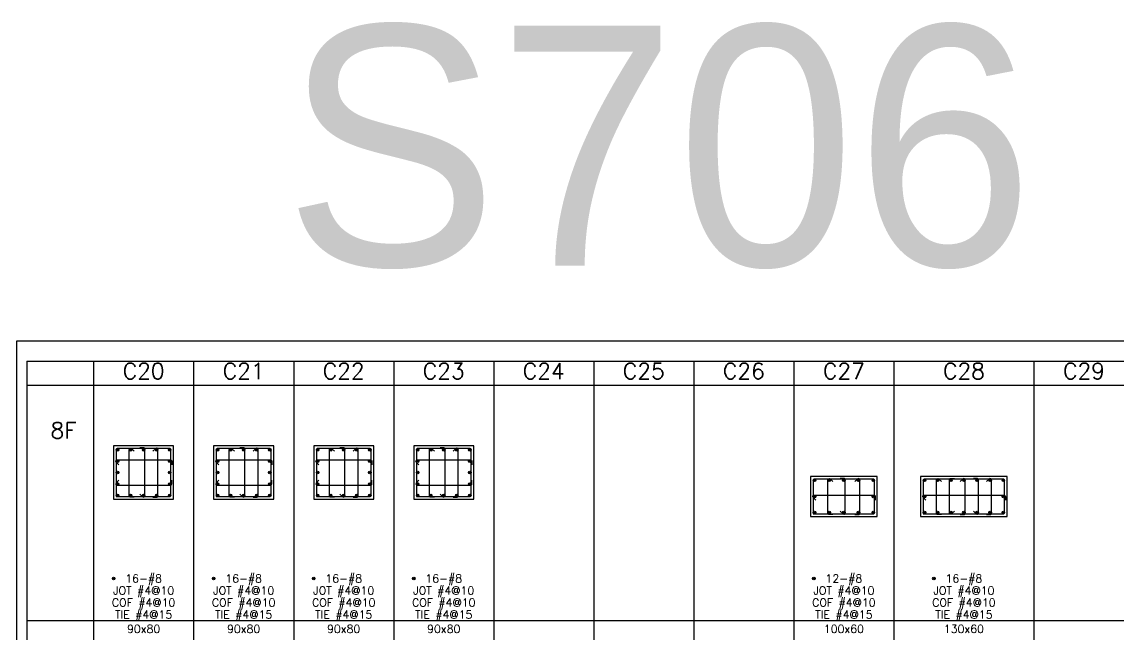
# Model space of a CAD drawing. Header units: millimetres. Extents: x 0 to 31920, y -6088 to 2522.
# Drawn here: x 15968 to 17611, y 1605 to 2522 of the extents above; entities that cross this region are included whole.
import ezdxf
from ezdxf.enums import TextEntityAlignment as Align

# ---------------------------------------------------------------- set-up
doc = ezdxf.new("R2010")
doc.units = ezdxf.units.MM
doc.header["$MEASUREMENT"] = 0
for name, color, linetype in [('DwFm', 7, 'Continuous'), ('S-DIM', 2, 'Continuous'), ('S-RC', 130, 'Continuous'), ('S-REINF', 6, 'Continuous'), ('S-REINFD', 201, 'Continuous'), ('S-STUD', 1, 'Continuous'), ('S-TEXT', 2, 'Continuous')]:
    doc.layers.add(name, color=color, linetype=linetype)
doc.styles.add('CS4', font='romans.shx', dxfattribs={"width": 0.8, "bigfont": 'lsp.shx'})
doc.styles.add('HELOPEN', font='helopen.shx')

# ---------------------------------------------------------------- blocks, each defined once
blk = doc.blocks.new('繪圖範圍')
blk.add_lwpolyline([(0, 51.1), (79.8, 51.1), (79.8, 0), (0, 0)], close=True)
blk = doc.blocks.new('A$C7ba92f19')
at = {"layer": 'S-REINFD'}
h = blk.add_hatch(color=256, dxfattribs=at)
edge = h.paths.add_edge_path()
edge.add_arc((30.9, 232.1), 1.91, 0, 360)
h = blk.add_hatch(color=256, dxfattribs=at)
edge = h.paths.add_edge_path()
edge.add_arc((53, 232.1), 1.91, 0, 360)
h = blk.add_hatch(color=256, dxfattribs=at)
edge = h.paths.add_edge_path()
edge.add_arc((75, 232.1), 1.91, 0, 360)
h = blk.add_hatch(color=256, dxfattribs=at)
edge = h.paths.add_edge_path()
edge.add_arc((97, 232.1), 1.91, 0, 360)
h = blk.add_hatch(color=256, dxfattribs=at)
edge = h.paths.add_edge_path()
edge.add_arc((119.1, 232.1), 1.91, 0, 360)
h = blk.add_hatch(color=256, dxfattribs=at)
edge = h.paths.add_edge_path()
edge.add_arc((195.9, 232.1), 1.91, 0, 360)
h = blk.add_hatch(color=256, dxfattribs=at)
edge = h.paths.add_edge_path()
edge.add_arc((215.6, 232.1), 1.91, 0, 360)
h = blk.add_hatch(color=256, dxfattribs=at)
edge = h.paths.add_edge_path()
edge.add_arc((235.3, 232.1), 1.91, 0, 360)
h = blk.add_hatch(color=256, dxfattribs=at)
edge = h.paths.add_edge_path()
edge.add_arc((255, 232.1), 1.91, 0, 360)
h = blk.add_hatch(color=256, dxfattribs=at)
edge = h.paths.add_edge_path()
edge.add_arc((274.7, 232.1), 1.91, 0, 360)
h = blk.add_hatch(color=256, dxfattribs=at)
edge = h.paths.add_edge_path()
edge.add_arc((294.4, 232.1), 1.91, 0, 360)
h = blk.add_hatch(color=256, dxfattribs=at)
edge = h.paths.add_edge_path()
edge.add_arc((314.1, 232.1), 1.91, 0, 360)
h = blk.add_hatch(color=256, dxfattribs=at)
edge = h.paths.add_edge_path()
edge.add_arc((30.9, 208), 1.91, 0, 360)
h = blk.add_hatch(color=256, dxfattribs=at)
edge = h.paths.add_edge_path()
edge.add_arc((119.1, 208), 1.91, 0, 360)
h = blk.add_hatch(color=256, dxfattribs=at)
edge = h.paths.add_edge_path()
edge.add_arc((195.9, 208), 1.91, 0, 360)
h = blk.add_hatch(color=256, dxfattribs=at)
edge = h.paths.add_edge_path()
edge.add_arc((314.1, 208), 1.91, 0, 360)
h = blk.add_hatch(color=256, dxfattribs=at)
edge = h.paths.add_edge_path()
edge.add_arc((30.9, 183.9), 1.91, 0, 360)
h = blk.add_hatch(color=256, dxfattribs=at)
edge = h.paths.add_edge_path()
edge.add_arc((53, 183.9), 1.91, 0, 360)
h = blk.add_hatch(color=256, dxfattribs=at)
edge = h.paths.add_edge_path()
edge.add_arc((75, 183.9), 1.91, 0, 360)
h = blk.add_hatch(color=256, dxfattribs=at)
edge = h.paths.add_edge_path()
edge.add_arc((97, 183.9), 1.91, 0, 360)
h = blk.add_hatch(color=256, dxfattribs=at)
edge = h.paths.add_edge_path()
edge.add_arc((119.1, 183.9), 1.91, 0, 360)
h = blk.add_hatch(color=256, dxfattribs=at)
edge = h.paths.add_edge_path()
edge.add_arc((195.9, 183.9), 1.91, 0, 360)
h = blk.add_hatch(color=256, dxfattribs=at)
edge = h.paths.add_edge_path()
edge.add_arc((215.6, 183.9), 1.91, 0, 360)
h = blk.add_hatch(color=256, dxfattribs=at)
edge = h.paths.add_edge_path()
edge.add_arc((235.3, 183.9), 1.91, 0, 360)
h = blk.add_hatch(color=256, dxfattribs=at)
edge = h.paths.add_edge_path()
edge.add_arc((255, 183.9), 1.91, 0, 360)
h = blk.add_hatch(color=256, dxfattribs=at)
edge = h.paths.add_edge_path()
edge.add_arc((274.7, 183.9), 1.91, 0, 360)
h = blk.add_hatch(color=256, dxfattribs=at)
edge = h.paths.add_edge_path()
edge.add_arc((294.4, 183.9), 1.91, 0, 360)
h = blk.add_hatch(color=256, dxfattribs=at)
edge = h.paths.add_edge_path()
edge.add_arc((314.1, 183.9), 1.91, 0, 360)
h = blk.add_hatch(color=256, dxfattribs=at)
edge = h.paths.add_edge_path()
edge.add_arc((30, 85), 1.91, 0, 360)
h = blk.add_hatch(color=256, dxfattribs=at)
edge = h.paths.add_edge_path()
edge.add_arc((210, 85), 1.91, 0, 360)
at = {"layer": 'S-RC'}
for points in [[(25, 178), (125, 178), (125, 238), (25, 238), (25, 178)], [(190, 178), (320, 178), (320, 238), (190, 238), (190, 178)]]:
    blk.add_lwpolyline(points, dxfattribs=at)
at = {"layer": 'S-REINF', "color": 2}
for points in [[(29, 182), (119.1, 182, 0.414214), (121, 183.9), (121, 232.1, 0.414214), (119.1, 234), (30.9, 234, 0.414214), (29, 232.1), (29, 182)], [(58.5, 180.9), (52.9, 180.9, -0.414214), (51, 182.8), (51, 232.8, -0.653352), (54.2, 234.2), (58.5, 230.2)], [(69.4, 185.8), (73.7, 181.8, 0.653352), (76.9, 183.2), (76.9, 233.2, 0.414214), (75, 235.1), (69.4, 235.1)], [(91.5, 180.9), (97.1, 180.9, 0.414214), (99, 182.8), (99, 232.8, 0.653352), (95.8, 234.2), (91.5, 230.2)], [(194, 182), (314.1, 182, 0.414214), (316, 183.9), (316, 232.1, 0.414214), (314.1, 234), (195.9, 234, 0.414214), (194, 232.1), (194, 182)], [(221.2, 180.9), (215.6, 180.9, -0.414214), (213.7, 182.8), (213.7, 232.8, -0.653352), (216.9, 234.2), (221.2, 230.2)], [(240.9, 185.8), (236.6, 181.8, -0.653352), (233.4, 183.2), (233.4, 233.2, -0.414214), (235.3, 235.1), (240.9, 235.1)], [(249.4, 180.9), (255, 180.9, 0.414214), (256.9, 182.8), (256.9, 232.8, 0.653352), (253.7, 234.2), (249.4, 230.2)], [(269.1, 185.8), (273.4, 181.8, 0.653352), (276.6, 183.2), (276.6, 233.2, 0.414214), (274.7, 235.1), (269.1, 235.1)], [(288.8, 180.9), (294.4, 180.9, 0.414214), (296.3, 182.8), (296.3, 232.8, 0.653352), (293.1, 234.2), (288.8, 230.2)], [(32.8, 202.4), (28.8, 206.7, -0.653352), (30.2, 209.9), (120.2, 209.9, -0.414214), (122.1, 208), (122.1, 202.4)], [(197.8, 202.4), (193.8, 206.7, -0.653352), (195.2, 209.9), (315.2, 209.9, -0.414214), (317.1, 208), (317.1, 202.4)]]:
    blk.add_lwpolyline(points, format="xyb", dxfattribs=at)
at = {"layer": 'S-REINFD'}
for centre in [(30.9, 232.1), (53, 232.1), (75, 232.1), (97, 232.1), (119.1, 232.1), (195.9, 232.1), (215.6, 232.1), (235.3, 232.1), (255, 232.1), (274.7, 232.1), (294.4, 232.1), (314.1, 232.1), (30.9, 208), (119.1, 208), (195.9, 208), (314.1, 208), (30.9, 183.9), (53, 183.9), (75, 183.9), (97, 183.9), (119.1, 183.9), (195.9, 183.9), (215.6, 183.9), (235.3, 183.9), (255, 183.9), (274.7, 183.9), (294.4, 183.9), (314.1, 183.9), (30, 85), (210, 85)]:
    blk.add_circle(centre, 1.91, dxfattribs=at)
at = {"layer": 'S-TEXT', "style": 'CS4'}
for s, p in [('12-#8', (75, 79)), ('16-#8', (255, 79)), ('JOT #4@10', (75, 61)), ('JOT #4@10', (255, 61)), ('COF #4@10', (75, 43)), ('COF #4@10', (255, 43)), ('TIE #4@15', (75, 25)), ('TIE #4@15', (255, 25)), ('100x60', (75, 3.5)), ('130x60', (255, 3.5))]:
    blk.add_text(s, height=12, dxfattribs=at).set_placement(p, align=Align.CENTER)

msp = doc.modelspace()

# ---------------------------------------------------------------- hatches: boundary and pattern name
at = {"layer": 'S-REINFD'}
h = msp.add_hatch(color=256, dxfattribs=at)
edge = h.paths.add_edge_path()
edge.add_arc((16110.9, 1880.8), 1.91, 0, 360)
h = msp.add_hatch(color=256, dxfattribs=at)
edge = h.paths.add_edge_path()
edge.add_arc((16130.5, 1880.8), 1.91, 0, 360)
h = msp.add_hatch(color=256, dxfattribs=at)
edge = h.paths.add_edge_path()
edge.add_arc((16150, 1880.8), 1.91, 0, 360)
h = msp.add_hatch(color=256, dxfattribs=at)
edge = h.paths.add_edge_path()
edge.add_arc((16169.5, 1880.8), 1.91, 0, 360)
h = msp.add_hatch(color=256, dxfattribs=at)
edge = h.paths.add_edge_path()
edge.add_arc((16189.1, 1880.8), 1.91, 0, 360)
h = msp.add_hatch(color=256, dxfattribs=at)
edge = h.paths.add_edge_path()
edge.add_arc((16260.9, 1880.8), 1.91, 0, 360)
h = msp.add_hatch(color=256, dxfattribs=at)
edge = h.paths.add_edge_path()
edge.add_arc((16280.5, 1880.8), 1.91, 0, 360)
h = msp.add_hatch(color=256, dxfattribs=at)
edge = h.paths.add_edge_path()
edge.add_arc((16300, 1880.8), 1.91, 0, 360)
h = msp.add_hatch(color=256, dxfattribs=at)
edge = h.paths.add_edge_path()
edge.add_arc((16319.5, 1880.8), 1.91, 0, 360)
h = msp.add_hatch(color=256, dxfattribs=at)
edge = h.paths.add_edge_path()
edge.add_arc((16339.1, 1880.8), 1.91, 0, 360)
h = msp.add_hatch(color=256, dxfattribs=at)
edge = h.paths.add_edge_path()
edge.add_arc((16410.9, 1880.8), 1.91, 0, 360)
h = msp.add_hatch(color=256, dxfattribs=at)
edge = h.paths.add_edge_path()
edge.add_arc((16430.5, 1880.8), 1.91, 0, 360)
h = msp.add_hatch(color=256, dxfattribs=at)
edge = h.paths.add_edge_path()
edge.add_arc((16450, 1880.8), 1.91, 0, 360)
h = msp.add_hatch(color=256, dxfattribs=at)
edge = h.paths.add_edge_path()
edge.add_arc((16469.5, 1880.8), 1.91, 0, 360)
h = msp.add_hatch(color=256, dxfattribs=at)
edge = h.paths.add_edge_path()
edge.add_arc((16489.1, 1880.8), 1.91, 0, 360)
h = msp.add_hatch(color=256, dxfattribs=at)
edge = h.paths.add_edge_path()
edge.add_arc((16560.9, 1880.8), 1.91, 0, 360)
h = msp.add_hatch(color=256, dxfattribs=at)
edge = h.paths.add_edge_path()
edge.add_arc((16580.5, 1880.8), 1.91, 0, 360)
h = msp.add_hatch(color=256, dxfattribs=at)
edge = h.paths.add_edge_path()
edge.add_arc((16600, 1880.8), 1.91, 0, 360)
h = msp.add_hatch(color=256, dxfattribs=at)
edge = h.paths.add_edge_path()
edge.add_arc((16619.5, 1880.8), 1.91, 0, 360)
h = msp.add_hatch(color=256, dxfattribs=at)
edge = h.paths.add_edge_path()
edge.add_arc((16639.1, 1880.8), 1.91, 0, 360)
h = msp.add_hatch(color=256, dxfattribs=at)
edge = h.paths.add_edge_path()
edge.add_arc((16110.9, 1863.8), 1.91, 0, 360)
h = msp.add_hatch(color=256, dxfattribs=at)
edge = h.paths.add_edge_path()
edge.add_arc((16189.1, 1863.8), 1.91, 0, 360)
h = msp.add_hatch(color=256, dxfattribs=at)
edge = h.paths.add_edge_path()
edge.add_arc((16260.9, 1863.8), 1.91, 0, 360)
h = msp.add_hatch(color=256, dxfattribs=at)
edge = h.paths.add_edge_path()
edge.add_arc((16339.1, 1863.8), 1.91, 0, 360)
h = msp.add_hatch(color=256, dxfattribs=at)
edge = h.paths.add_edge_path()
edge.add_arc((16410.9, 1863.8), 1.91, 0, 360)
h = msp.add_hatch(color=256, dxfattribs=at)
edge = h.paths.add_edge_path()
edge.add_arc((16489.1, 1863.8), 1.91, 0, 360)
h = msp.add_hatch(color=256, dxfattribs=at)
edge = h.paths.add_edge_path()
edge.add_arc((16560.9, 1863.8), 1.91, 0, 360)
h = msp.add_hatch(color=256, dxfattribs=at)
edge = h.paths.add_edge_path()
edge.add_arc((16639.1, 1863.8), 1.91, 0, 360)
h = msp.add_hatch(color=256, dxfattribs=at)
edge = h.paths.add_edge_path()
edge.add_arc((16110.9, 1846.8), 1.91, 0, 360)
h = msp.add_hatch(color=256, dxfattribs=at)
edge = h.paths.add_edge_path()
edge.add_arc((16189.1, 1846.8), 1.91, 0, 360)
h = msp.add_hatch(color=256, dxfattribs=at)
edge = h.paths.add_edge_path()
edge.add_arc((16260.9, 1846.8), 1.91, 0, 360)
h = msp.add_hatch(color=256, dxfattribs=at)
edge = h.paths.add_edge_path()
edge.add_arc((16339.1, 1846.8), 1.91, 0, 360)
h = msp.add_hatch(color=256, dxfattribs=at)
edge = h.paths.add_edge_path()
edge.add_arc((16410.9, 1846.8), 1.91, 0, 360)
h = msp.add_hatch(color=256, dxfattribs=at)
edge = h.paths.add_edge_path()
edge.add_arc((16489.1, 1846.8), 1.91, 0, 360)
h = msp.add_hatch(color=256, dxfattribs=at)
edge = h.paths.add_edge_path()
edge.add_arc((16560.9, 1846.8), 1.91, 0, 360)
h = msp.add_hatch(color=256, dxfattribs=at)
edge = h.paths.add_edge_path()
edge.add_arc((16639.1, 1846.8), 1.91, 0, 360)
h = msp.add_hatch(color=256, dxfattribs=at)
edge = h.paths.add_edge_path()
edge.add_arc((16110.9, 1829.7), 1.91, 0, 360)
h = msp.add_hatch(color=256, dxfattribs=at)
edge = h.paths.add_edge_path()
edge.add_arc((16189.1, 1829.7), 1.91, 0, 360)
h = msp.add_hatch(color=256, dxfattribs=at)
edge = h.paths.add_edge_path()
edge.add_arc((16260.9, 1829.7), 1.91, 0, 360)
h = msp.add_hatch(color=256, dxfattribs=at)
edge = h.paths.add_edge_path()
edge.add_arc((16339.1, 1829.7), 1.91, 0, 360)
h = msp.add_hatch(color=256, dxfattribs=at)
edge = h.paths.add_edge_path()
edge.add_arc((16410.9, 1829.7), 1.91, 0, 360)
h = msp.add_hatch(color=256, dxfattribs=at)
edge = h.paths.add_edge_path()
edge.add_arc((16489.1, 1829.7), 1.91, 0, 360)
h = msp.add_hatch(color=256, dxfattribs=at)
edge = h.paths.add_edge_path()
edge.add_arc((16560.9, 1829.7), 1.91, 0, 360)
h = msp.add_hatch(color=256, dxfattribs=at)
edge = h.paths.add_edge_path()
edge.add_arc((16639.1, 1829.7), 1.91, 0, 360)
h = msp.add_hatch(color=256, dxfattribs=at)
edge = h.paths.add_edge_path()
edge.add_arc((16110.9, 1812.7), 1.91, 0, 360)
h = msp.add_hatch(color=256, dxfattribs=at)
edge = h.paths.add_edge_path()
edge.add_arc((16130.5, 1812.7), 1.91, 0, 360)
h = msp.add_hatch(color=256, dxfattribs=at)
edge = h.paths.add_edge_path()
edge.add_arc((16150, 1812.7), 1.91, 0, 360)
h = msp.add_hatch(color=256, dxfattribs=at)
edge = h.paths.add_edge_path()
edge.add_arc((16169.5, 1812.7), 1.91, 0, 360)
h = msp.add_hatch(color=256, dxfattribs=at)
edge = h.paths.add_edge_path()
edge.add_arc((16189.1, 1812.7), 1.91, 0, 360)
h = msp.add_hatch(color=256, dxfattribs=at)
edge = h.paths.add_edge_path()
edge.add_arc((16260.9, 1812.7), 1.91, 0, 360)
h = msp.add_hatch(color=256, dxfattribs=at)
edge = h.paths.add_edge_path()
edge.add_arc((16280.5, 1812.7), 1.91, 0, 360)
h = msp.add_hatch(color=256, dxfattribs=at)
edge = h.paths.add_edge_path()
edge.add_arc((16300, 1812.7), 1.91, 0, 360)
h = msp.add_hatch(color=256, dxfattribs=at)
edge = h.paths.add_edge_path()
edge.add_arc((16319.5, 1812.7), 1.91, 0, 360)
h = msp.add_hatch(color=256, dxfattribs=at)
edge = h.paths.add_edge_path()
edge.add_arc((16339.1, 1812.7), 1.91, 0, 360)
h = msp.add_hatch(color=256, dxfattribs=at)
edge = h.paths.add_edge_path()
edge.add_arc((16410.9, 1812.7), 1.91, 0, 360)
h = msp.add_hatch(color=256, dxfattribs=at)
edge = h.paths.add_edge_path()
edge.add_arc((16430.5, 1812.7), 1.91, 0, 360)
h = msp.add_hatch(color=256, dxfattribs=at)
edge = h.paths.add_edge_path()
edge.add_arc((16450, 1812.7), 1.91, 0, 360)
h = msp.add_hatch(color=256, dxfattribs=at)
edge = h.paths.add_edge_path()
edge.add_arc((16469.5, 1812.7), 1.91, 0, 360)
h = msp.add_hatch(color=256, dxfattribs=at)
edge = h.paths.add_edge_path()
edge.add_arc((16489.1, 1812.7), 1.91, 0, 360)
h = msp.add_hatch(color=256, dxfattribs=at)
edge = h.paths.add_edge_path()
edge.add_arc((16560.9, 1812.7), 1.91, 0, 360)
h = msp.add_hatch(color=256, dxfattribs=at)
edge = h.paths.add_edge_path()
edge.add_arc((16580.5, 1812.7), 1.91, 0, 360)
h = msp.add_hatch(color=256, dxfattribs=at)
edge = h.paths.add_edge_path()
edge.add_arc((16600, 1812.7), 1.91, 0, 360)
h = msp.add_hatch(color=256, dxfattribs=at)
edge = h.paths.add_edge_path()
edge.add_arc((16619.5, 1812.7), 1.91, 0, 360)
h = msp.add_hatch(color=256, dxfattribs=at)
edge = h.paths.add_edge_path()
edge.add_arc((16639.1, 1812.7), 1.91, 0, 360)
h = msp.add_hatch(color=256, dxfattribs=at)
edge = h.paths.add_edge_path()
edge.add_arc((16105, 1688), 1.91, 0, 360)
h = msp.add_hatch(color=256, dxfattribs=at)
edge = h.paths.add_edge_path()
edge.add_arc((16255, 1688), 1.91, 0, 360)
h = msp.add_hatch(color=256, dxfattribs=at)
edge = h.paths.add_edge_path()
edge.add_arc((16405, 1688), 1.91, 0, 360)
h = msp.add_hatch(color=256, dxfattribs=at)
edge = h.paths.add_edge_path()
edge.add_arc((16555, 1688), 1.91, 0, 360)

# ---------------------------------------------------------------- linework, layer by layer
at = {"layer": 'S-RC'}
for points in [[(16105, 1806.8), (16195, 1806.8), (16195, 1886.8), (16105, 1886.8), (16105, 1806.8)], [(16255, 1806.8), (16345, 1806.8), (16345, 1886.8), (16255, 1886.8), (16255, 1806.8)], [(16405, 1806.8), (16495, 1806.8), (16495, 1886.8), (16405, 1886.8), (16405, 1806.8)], [(16555, 1806.8), (16645, 1806.8), (16645, 1886.8), (16555, 1886.8), (16555, 1806.8)]]:
    msp.add_lwpolyline(points, dxfattribs=at)
at = {"layer": 'S-REINF', "color": 2}
for points in [[(16109, 1810.8), (16189.1, 1810.8, 0.414214), (16191, 1812.7), (16191, 1880.8, 0.414214), (16189.1, 1882.8), (16110.9, 1882.8, 0.414214), (16109, 1880.8), (16109, 1810.8)], [(16136, 1809.7), (16130.4, 1809.7, -0.414214), (16128.5, 1811.6), (16128.5, 1881.5, -0.653352), (16131.7, 1882.9), (16136, 1878.9)], [(16144.4, 1814.6), (16148.7, 1810.6, 0.653352), (16151.9, 1812), (16151.9, 1881.9, 0.414214), (16150, 1883.8), (16144.4, 1883.8)], [(16164, 1809.7), (16169.6, 1809.7, 0.414214), (16171.5, 1811.6), (16171.5, 1881.5, 0.653352), (16168.3, 1882.9), (16164, 1878.9)], [(16259, 1810.8), (16339.1, 1810.8, 0.414214), (16341, 1812.7), (16341, 1880.8, 0.414214), (16339.1, 1882.8), (16260.9, 1882.8, 0.414214), (16259, 1880.8), (16259, 1810.8)], [(16286, 1809.7), (16280.4, 1809.7, -0.414214), (16278.5, 1811.6), (16278.5, 1881.5, -0.653352), (16281.7, 1882.9), (16286, 1878.9)], [(16294.4, 1814.6), (16298.7, 1810.6, 0.653352), (16301.9, 1812), (16301.9, 1881.9, 0.414214), (16300, 1883.8), (16294.4, 1883.8)], [(16314, 1809.7), (16319.6, 1809.7, 0.414214), (16321.5, 1811.6), (16321.5, 1881.5, 0.653352), (16318.3, 1882.9), (16314, 1878.9)], [(16409, 1810.8), (16489.1, 1810.8, 0.414214), (16491, 1812.7), (16491, 1880.8, 0.414214), (16489.1, 1882.8), (16410.9, 1882.8, 0.414214), (16409, 1880.8), (16409, 1810.8)], [(16436, 1809.7), (16430.4, 1809.7, -0.414214), (16428.5, 1811.6), (16428.5, 1881.5, -0.653352), (16431.7, 1882.9), (16436, 1878.9)], [(16444.4, 1814.6), (16448.7, 1810.6, 0.653352), (16451.9, 1812), (16451.9, 1881.9, 0.414214), (16450, 1883.8), (16444.4, 1883.8)], [(16464, 1809.7), (16469.6, 1809.7, 0.414214), (16471.5, 1811.6), (16471.5, 1881.5, 0.653352), (16468.3, 1882.9), (16464, 1878.9)], [(16559, 1810.8), (16639.1, 1810.8, 0.414214), (16641, 1812.7), (16641, 1880.8, 0.414214), (16639.1, 1882.8), (16560.9, 1882.8, 0.414214), (16559, 1880.8), (16559, 1810.8)], [(16586, 1809.7), (16580.4, 1809.7, -0.414214), (16578.5, 1811.6), (16578.5, 1881.5, -0.653352), (16581.7, 1882.9), (16586, 1878.9)], [(16594.4, 1814.6), (16598.7, 1810.6, 0.653352), (16601.9, 1812), (16601.9, 1881.9, 0.414214), (16600, 1883.8), (16594.4, 1883.8)], [(16614, 1809.7), (16619.6, 1809.7, 0.414214), (16621.5, 1811.6), (16621.5, 1881.5, 0.653352), (16618.3, 1882.9), (16614, 1878.9)], [(16112.8, 1858.2), (16108.8, 1862.5, -0.653352), (16110.2, 1865.7), (16190.2, 1865.7, -0.414214), (16192.1, 1863.8), (16192.1, 1858.2)], [(16262.8, 1858.2), (16258.8, 1862.5, -0.653352), (16260.2, 1865.7), (16340.2, 1865.7, -0.414214), (16342.1, 1863.8), (16342.1, 1858.2)], [(16412.8, 1858.2), (16408.8, 1862.5, -0.653352), (16410.2, 1865.7), (16490.2, 1865.7, -0.414214), (16492.1, 1863.8), (16492.1, 1858.2)], [(16562.8, 1858.2), (16558.8, 1862.5, -0.653352), (16560.2, 1865.7), (16640.2, 1865.7, -0.414214), (16642.1, 1863.8), (16642.1, 1858.2)], [(16112.8, 1835.3), (16108.8, 1831, 0.653352), (16110.2, 1827.8), (16190.2, 1827.8, 0.414214), (16192.1, 1829.7), (16192.1, 1835.3)], [(16262.8, 1835.3), (16258.8, 1831, 0.653352), (16260.2, 1827.8), (16340.2, 1827.8, 0.414214), (16342.1, 1829.7), (16342.1, 1835.3)], [(16412.8, 1835.3), (16408.8, 1831, 0.653352), (16410.2, 1827.8), (16490.2, 1827.8, 0.414214), (16492.1, 1829.7), (16492.1, 1835.3)], [(16562.8, 1835.3), (16558.8, 1831, 0.653352), (16560.2, 1827.8), (16640.2, 1827.8, 0.414214), (16642.1, 1829.7), (16642.1, 1835.3)]]:
    msp.add_lwpolyline(points, format="xyb", dxfattribs=at)
at = {"layer": 'S-REINFD'}
for centre in [(16110.9, 1880.8), (16130.5, 1880.8), (16150, 1880.8), (16169.5, 1880.8), (16189.1, 1880.8), (16260.9, 1880.8), (16280.5, 1880.8), (16300, 1880.8), (16319.5, 1880.8), (16339.1, 1880.8), (16410.9, 1880.8), (16430.5, 1880.8), (16450, 1880.8), (16469.5, 1880.8), (16489.1, 1880.8), (16560.9, 1880.8), (16580.5, 1880.8), (16600, 1880.8), (16619.5, 1880.8), (16639.1, 1880.8), (16110.9, 1863.8), (16189.1, 1863.8), (16260.9, 1863.8), (16339.1, 1863.8), (16410.9, 1863.8), (16489.1, 1863.8), (16560.9, 1863.8), (16639.1, 1863.8), (16110.9, 1846.8), (16189.1, 1846.8), (16260.9, 1846.8), (16339.1, 1846.8), (16410.9, 1846.8), (16489.1, 1846.8), (16560.9, 1846.8), (16639.1, 1846.8), (16110.9, 1829.7), (16189.1, 1829.7), (16260.9, 1829.7), (16339.1, 1829.7), (16410.9, 1829.7), (16489.1, 1829.7), (16560.9, 1829.7), (16639.1, 1829.7), (16110.9, 1812.7), (16130.5, 1812.7), (16150, 1812.7), (16169.5, 1812.7), (16189.1, 1812.7), (16260.9, 1812.7), (16280.5, 1812.7), (16300, 1812.7), (16319.5, 1812.7), (16339.1, 1812.7), (16410.9, 1812.7), (16430.5, 1812.7), (16450, 1812.7), (16469.5, 1812.7), (16489.1, 1812.7), (16560.9, 1812.7), (16580.5, 1812.7), (16600, 1812.7), (16619.5, 1812.7), (16639.1, 1812.7), (16105, 1688), (16255, 1688), (16405, 1688), (16555, 1688)]:
    msp.add_circle(centre, 1.91, dxfattribs=at)
at = {"layer": 'S-STUD'}
for p, q in [((15975, 2014), (18985, 2014)), ((15975, 2014), (15975, 103)), ((16075, 2014), (16075, 103)), ((16225, 2014), (16225, 103)), ((16375, 2014), (16375, 103)), ((16525, 2014), (16525, 103)), ((16675, 2014), (16675, 103)), ((16825, 2014), (16825, 103)), ((16975, 2014), (16975, 103)), ((17125, 2014), (17125, 103)), ((17275, 2014), (17275, 103)), ((17485, 2014), (17485, 103)), ((15975, 1978), (18985, 1978)), ((15975, 1625), (18985, 1625))]:
    msp.add_line(p, q, dxfattribs=at)

# ---------------------------------------------------------------- block references
at = {"layer": 'DwFm', "xscale": 40, "yscale": 40, "zscale": 40}
msp.add_blockref('繪圖範圍', (15960, 0), dxfattribs=at)
at = {"layer": 'S-DIM'}
msp.add_blockref('A$C7ba92f19', (17125, 1603), dxfattribs=at)

# ---------------------------------------------------------------- texts
at = {"color": 4, "style": 'HELOPEN'}
msp.add_text('S706', height=360, dxfattribs=at).set_placement((16360.3, 2156.8))
at = {"layer": 'S-TEXT', "style": 'CS4'}
for s, height, p in [('C20', 24, (16150, 1987)), ('C21', 24, (16300, 1987)), ('C22', 24, (16450, 1987)), ('C23', 24, (16600, 1987)), ('C24', 24, (16750, 1987)), ('C25', 24, (16900, 1987)), ('C26', 24, (17050, 1987)), ('C27', 24, (17200, 1987)), ('C28', 24, (17380, 1987)), ('C29', 24, (17560, 1987)), ('8F', 24, (16030, 1898)), ('16-#8', 12, (16150, 1682)), ('16-#8', 12, (16300, 1682)), ('16-#8', 12, (16450, 1682)), ('16-#8', 12, (16600, 1682)), ('JOT #4@10', 12, (16150, 1664)), ('JOT #4@10', 12, (16300, 1664)), ('JOT #4@10', 12, (16450, 1664)), ('JOT #4@10', 12, (16600, 1664)), ('COF #4@10', 12, (16150, 1646)), ('COF #4@10', 12, (16300, 1646)), ('COF #4@10', 12, (16450, 1646)), ('COF #4@10', 12, (16600, 1646)), ('TIE #4@15', 12, (16150, 1628)), ('TIE #4@15', 12, (16300, 1628)), ('TIE #4@15', 12, (16450, 1628)), ('TIE #4@15', 12, (16600, 1628)), ('90x80', 12, (16150, 1606.5)), ('90x80', 12, (16300, 1606.5)), ('90x80', 12, (16450, 1606.5)), ('90x80', 12, (16600, 1606.5))]:
    msp.add_text(s, height=height, dxfattribs=at).set_placement(p, align=Align.CENTER)

doc.saveas('drawing.dxf')
